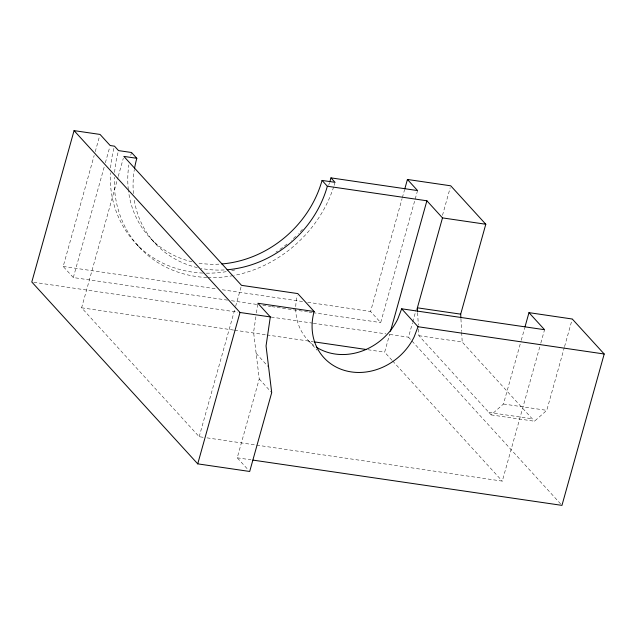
<?xml version="1.0" encoding="UTF-8"?>
<svg xmlns="http://www.w3.org/2000/svg" width="636" height="636" viewBox="0 0 636 636"><rect width="100%" height="100%" fill="white"/><g stroke="black" fill="none" stroke-linecap="round" stroke-linejoin="round"><path stroke-width="0.48" stroke-dasharray="3.18 2.39" d="M255.863 316.8L253.589 332.27L259.242 378.976L237.228 457.809L248.382 470.028M256.427 312.928L257.85 303.261M227.497 300.136L73.315 277.55L63.187 266.452L94.176 155.478M95.241 151.654L99.518 136.35M73.315 277.55L104.304 166.584M105.369 162.752L109.646 147.449M203.107 437.29L199.187 436.709L81.607 307.8L117.994 177.341M118.256 176.387L123.305 158.292M199.187 436.709L235.384 307.236M235.646 306.282L241.505 285.341M417.558 190.569L380.702 322.587L370.573 311.489L402.087 198.607M402.357 197.645L404.496 189.997M391.999 360.246L384.645 352.185L389.693 334.099M560.626 503.911L408.487 337.183L412.478 322.897M412.74 321.951L416.461 308.619M442.497 215.326L450.201 187.715M418.52 328.963L418.885 335.697L491.151 414.895L503.466 404.011L521.003 341.19M521.274 340.244L524.724 327.866M207.034 437.862L502.289 481.118L540.576 343.997M540.838 343.043L544.559 329.71M491.151 414.895L534.463 421.223L546.777 410.347L564.307 347.55M564.569 346.604L572.273 319.01M63.187 266.452L216.391 288.895M222.282 289.762L303.793 301.703M307.721 302.275L370.573 311.489M231.425 300.717L257.946 304.596M262.851 305.32L270.705 306.473M271.691 306.616L281.51 308.055M282.495 308.198L308.031 311.934M309.009 312.077L311.958 312.515M312.936 312.658L380.702 322.587M418.885 335.697L462.197 342.025L534.463 421.223M33.764 282.297L237.8 312.181M271.159 317.062L312.356 323.104M313.333 323.247L385.925 333.876M389.852 334.449L408.487 337.183M81.607 307.8L233.619 330.068M234.597 330.211L265.975 334.806M266.961 334.949L313.055 341.699M367.974 349.744L384.645 352.185M503.466 404.011L546.777 410.347M488.909 412.43L532.221 418.766M237.228 457.809L250.966 459.82M392.666 360.978L502.289 481.118M308.603 340.864L317.11 350.19M256.141 353.393L268.607 367.059M151.392 239.208L156.687 245.011M137.058 244.685L141.113 249.129M259.242 378.976L271.707 392.635M460.949 318.962L461.625 331.451M461.68 332.413L462.197 342.025M417.637 312.626L418.313 325.123M224.158 269.95A104.773 91.624 -42.4 0 1 201.151 268.432M197.287 267.605A104.773 91.624 -42.4 0 1 133.989 198.36M133.433 193.63A104.773 91.624 -42.4 0 1 134.307 169.788M313.794 345.38A57.153 49.974 -42.4 0 1 297.274 295.462M329.567 182.548A119.067 104.097 -42.4 0 1 328.629 185.346M302.418 229.334A119.067 104.097 -42.4 0 1 298.419 233.595M295.668 236.33A119.067 104.097 -42.4 0 1 291.383 240.289M286.916 244.073A119.067 104.097 -42.4 0 1 278.345 250.489M277.55 251.029A119.067 104.097 -42.4 0 1 275.945 252.102M234.827 269.958A119.067 104.097 -42.4 0 1 231.011 270.801M226.201 271.683A119.067 104.097 -42.4 0 1 203.766 273.106M202.773 273.059A119.067 104.097 -42.4 0 1 110.29 172.865M110.585 167.936A119.067 104.097 -42.4 0 1 113.987 148.037M335.021 182.325A119.067 104.097 -42.4 0 1 333.916 186.054M333.622 186.992A119.067 104.097 -42.4 0 1 234.104 275.436M233.142 275.619A119.067 104.097 -42.4 0 1 207.821 277.542M206.827 277.503A119.067 104.097 -42.4 0 1 114.345 177.309M114.631 172.372A119.067 104.097 -42.4 0 1 118.288 151.543M218.864 264.147A104.773 91.624 -42.4 0 1 196.834 262.803M191.993 261.801A104.773 91.624 -42.4 0 1 128.44 190.617M128.329 189.687A104.773 91.624 -42.4 0 1 128.862 164.947M130.778 155.351A104.773 91.624 -42.4 0 1 131.525 152.505"/><path stroke-width="0.95" d="M316.227 347.065A57.153 49.974 -42.4 0 0 397.81 318.962L401.674 308.802L418.027 326.729L414.163 336.889A57.153 49.966 -42.4 0 1 346.318 370.923A57.153 49.966 -42.4 0 1 314.128 311.505L257.85 303.261L270.316 316.919L266.047 345.936L271.707 392.635L249.694 471.467L197.732 463.859L31.8 282.002L74.07 130.626L100.051 134.435L110.179 145.533L114.496 146.169L118.542 150.605L131.525 152.505L136.82 158.308A104.773 91.624 -42.4 0 0 134.466 168.826M197.732 463.859L240.003 312.483L74.07 130.626M404.758 189.035L407.43 179.471L450.733 185.807L485.793 224.246L460.695 314.152L460.901 318M390.488 331.237L426.891 200.785L327.341 186.237L322.047 180.433A104.773 91.624 -42.4 0 1 221.765 263.956M417.59 311.664L417.383 307.816L442.489 217.894L426.891 200.785M524.986 326.92L528.977 312.642L572.273 319.01L604.2 354.006L561.962 505.374L252.929 460.106M329.861 181.618A119.067 104.097 -42.4 0 0 330.974 177.881L417.558 190.569L407.43 179.471M322.047 180.433L335.021 182.325L330.974 177.881M417.383 307.816L460.695 314.152M401.674 308.802L544.559 329.71L528.977 312.642M418.027 326.729L604.2 354.006M240.003 312.483L270.316 316.919M314.033 341.842L366.01 349.458M136.82 158.308L123.837 156.392L241.505 285.341L297.775 293.578L314.128 311.505M442.489 217.894L485.793 224.246M327.341 186.237A104.773 91.624 -42.4 0 1 227.06 269.759"/></g></svg>
